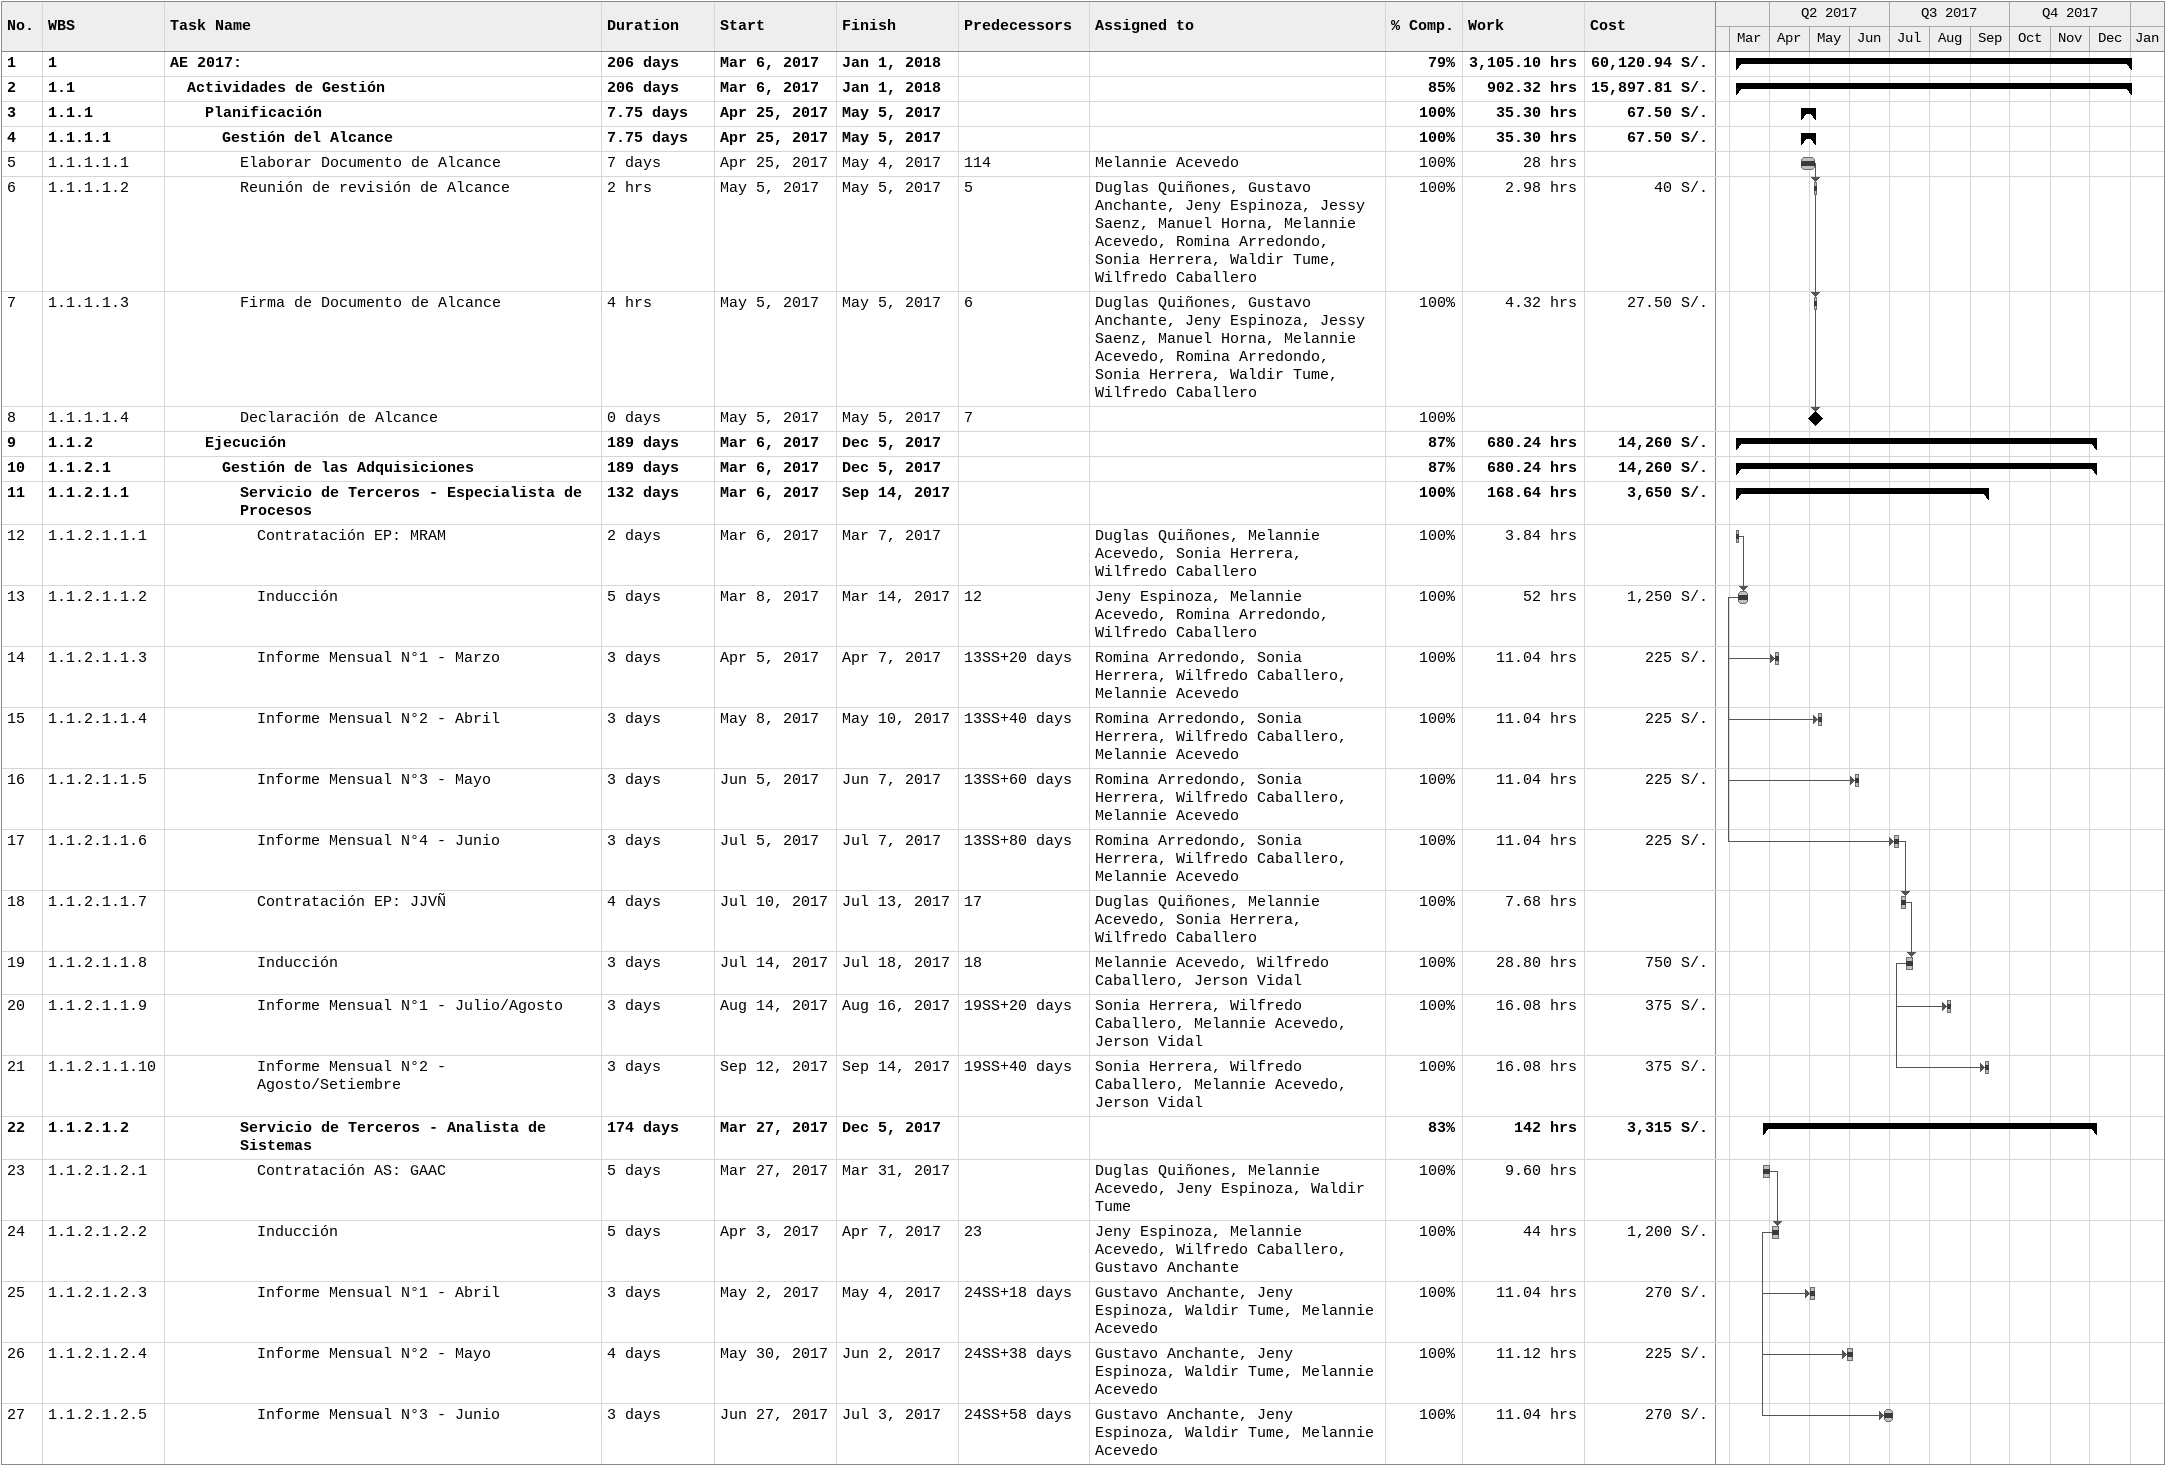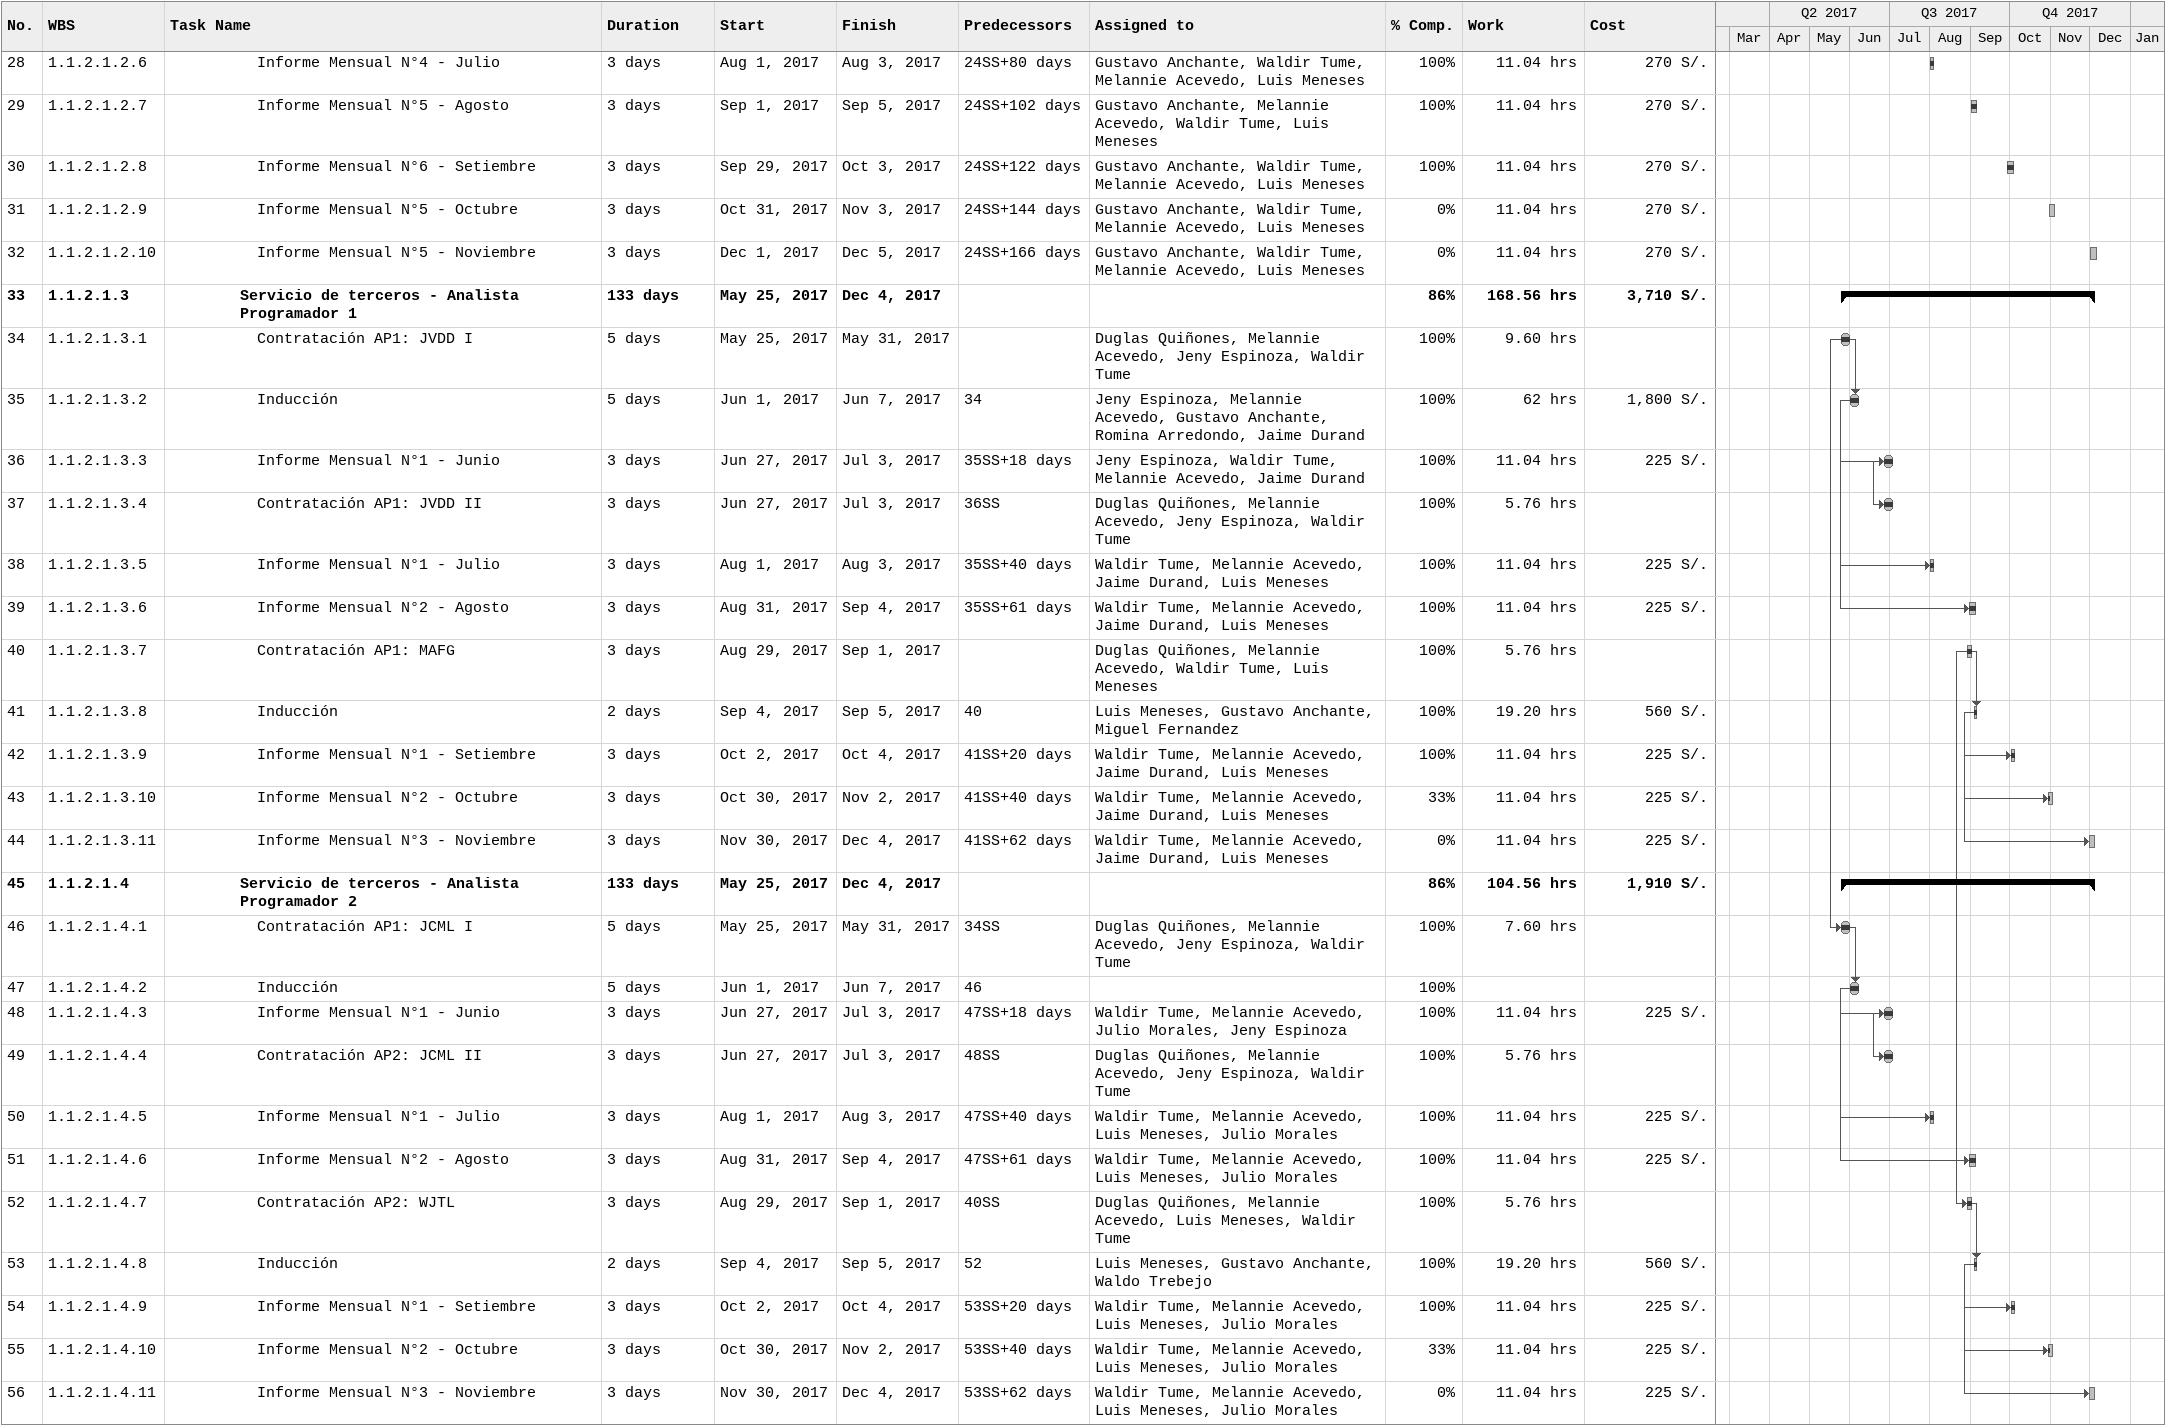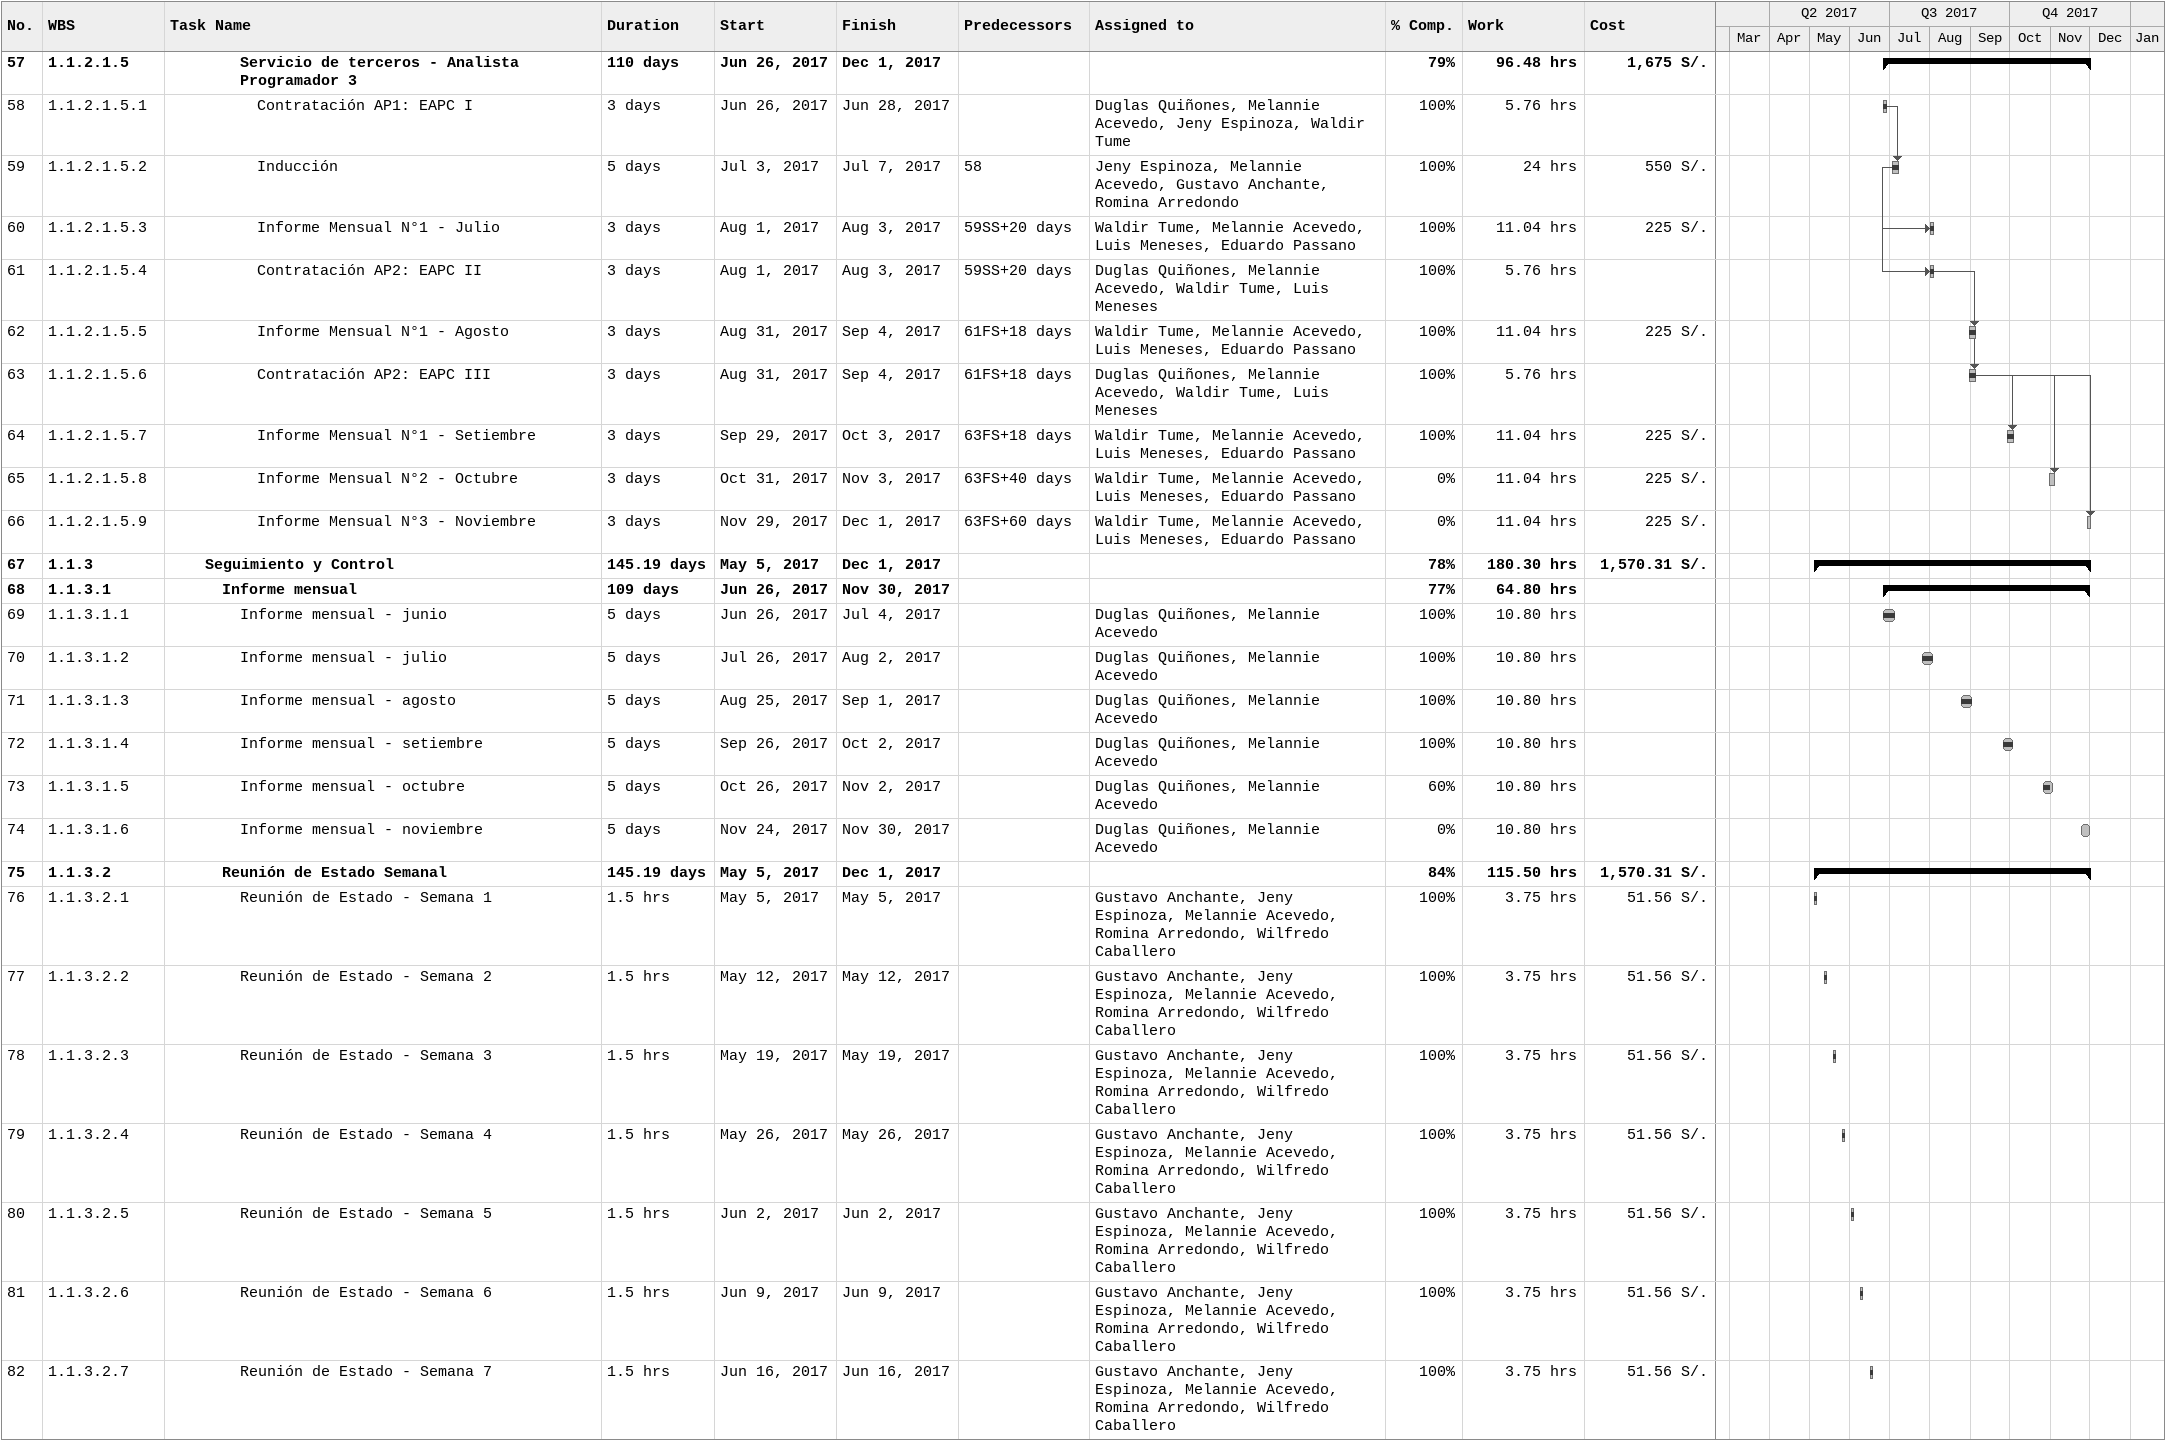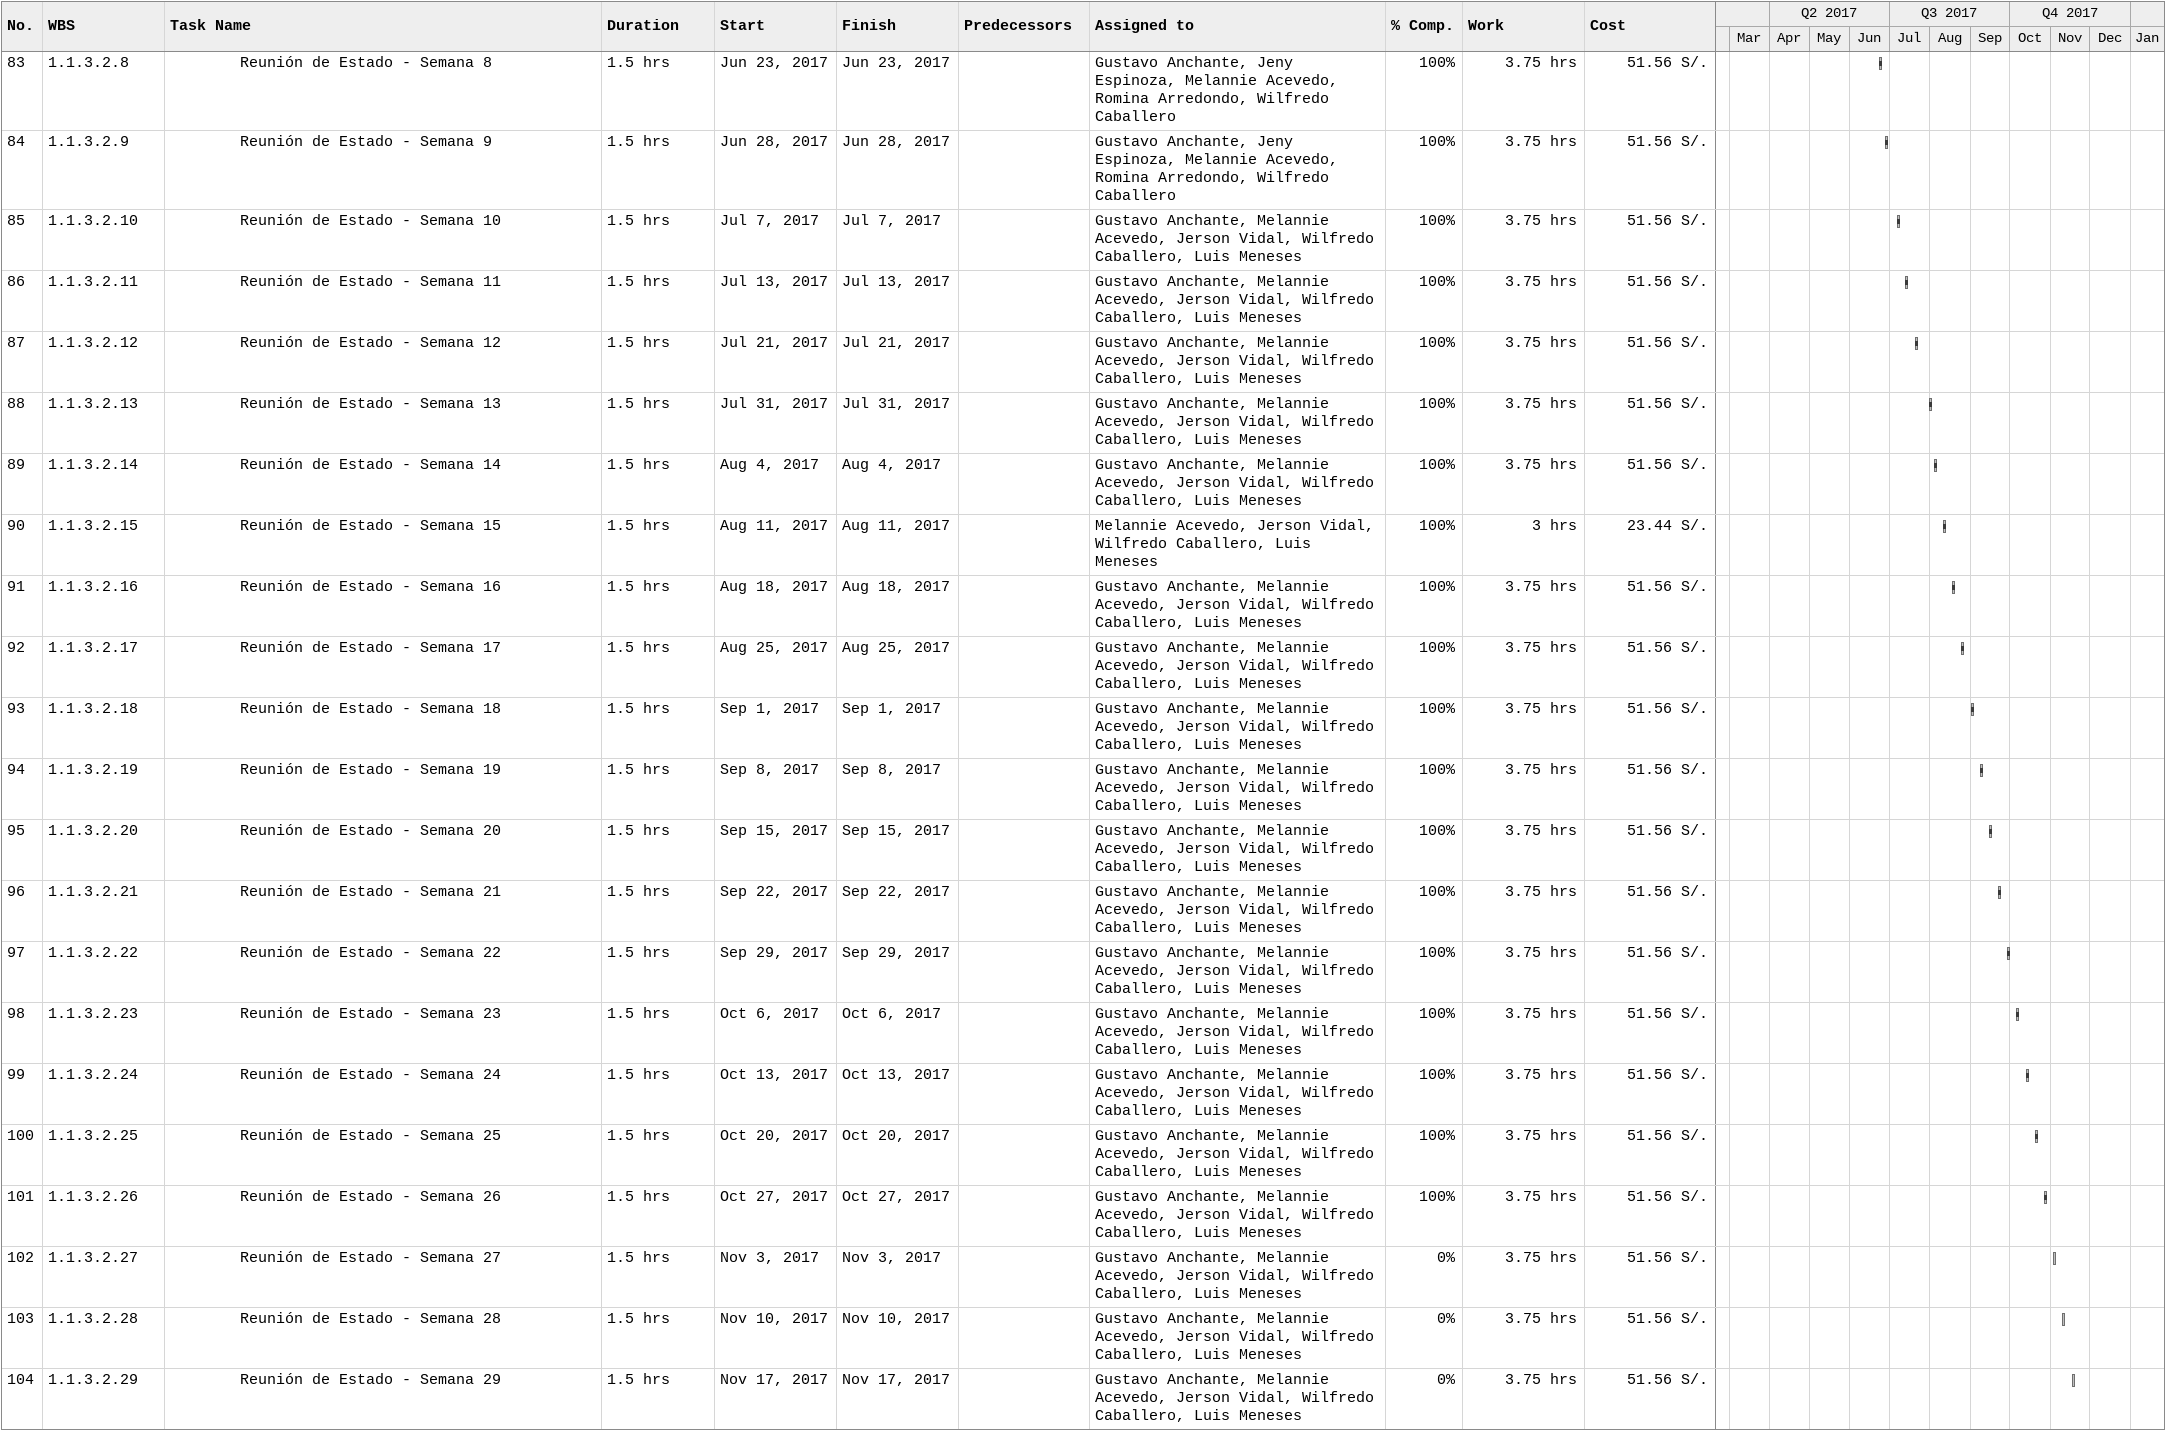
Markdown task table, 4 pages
| ID | WBS | Task | Duration | Start | Finish | Predecessors | Resources | % complete | Work (h) | Cost (S/.) |
|---|---|---|---|---|---|---|---|---|---|---|
| 1 | 1 | **AE 2017:** | 206d | 2017-03-06 | 2018-01-01 |  |  | 79 | 3105.10 | 60120.94 |
| 2 | 1.1 | **Actividades de Gestión** | 206d | 2017-03-06 | 2018-01-01 |  |  | 85 | 902.32 | 15897.81 |
| 3 | 1.1.1 | **Planificación** | 7.75d | 2017-04-25 | 2017-05-05 |  |  | 100 | 35.30 | 67.50 |
| 4 | 1.1.1.1 | **Gestión del Alcance** | 7.75d | 2017-04-25 | 2017-05-05 |  |  | 100 | 35.30 | 67.50 |
| 5 | 1.1.1.1.1 | Elaborar Documento de Alcance | 7d | 2017-04-25 | 2017-05-04 | 114 | Melannie Acevedo | 100 | 28 |  |
| 6 | 1.1.1.1.2 | Reunión de revisión de Alcance | 2h | 2017-05-05 | 2017-05-05 | 5 | Duglas Quiñones, Gustavo Anchante, Jeny Espinoza, Jessy Saenz, Manuel Horna, Melannie Acevedo, Romina Arredondo, Sonia Herrera, Waldir Tume, Wilfredo Caballero | 100 | 2.98 | 40 |
| 7 | 1.1.1.1.3 | Firma de Documento de Alcance | 4h | 2017-05-05 | 2017-05-05 | 6 | Duglas Quiñones, Gustavo Anchante, Jeny Espinoza, Jessy Saenz, Manuel Horna, Melannie Acevedo, Romina Arredondo, Sonia Herrera, Waldir Tume, Wilfredo Caballero | 100 | 4.32 | 27.50 |
| 8 | 1.1.1.1.4 | Declaración de Alcance | 0d | 2017-05-05 | 2017-05-05 | 7 |  | 100 |  |  |
| 9 | 1.1.2 | **Ejecución** | 189d | 2017-03-06 | 2017-12-05 |  |  | 87 | 680.24 | 14260 |
| 10 | 1.1.2.1 | **Gestión de las Adquisiciones** | 189d | 2017-03-06 | 2017-12-05 |  |  | 87 | 680.24 | 14260 |
| 11 | 1.1.2.1.1 | **Servicio de Terceros - Especialista de Procesos** | 132d | 2017-03-06 | 2017-09-14 |  |  | 100 | 168.64 | 3650 |
| 12 | 1.1.2.1.1.1 | Contratación EP: MRAM | 2d | 2017-03-06 | 2017-03-07 |  | Duglas Quiñones, Melannie Acevedo, Sonia Herrera, Wilfredo Caballero | 100 | 3.84 |  |
| 13 | 1.1.2.1.1.2 | Inducción | 5d | 2017-03-08 | 2017-03-14 | 12 | Jeny Espinoza, Melannie Acevedo, Romina Arredondo, Wilfredo Caballero | 100 | 52 | 1250 |
| 14 | 1.1.2.1.1.3 | Informe Mensual N°1 - Marzo | 3d | 2017-04-05 | 2017-04-07 | 13SS+20d | Romina Arredondo, Sonia Herrera, Wilfredo Caballero, Melannie Acevedo | 100 | 11.04 | 225 |
| 15 | 1.1.2.1.1.4 | Informe Mensual N°2 - Abril | 3d | 2017-05-08 | 2017-05-10 | 13SS+40d | Romina Arredondo, Sonia Herrera, Wilfredo Caballero, Melannie Acevedo | 100 | 11.04 | 225 |
| 16 | 1.1.2.1.1.5 | Informe Mensual N°3 - Mayo | 3d | 2017-06-05 | 2017-06-07 | 13SS+60d | Romina Arredondo, Sonia Herrera, Wilfredo Caballero, Melannie Acevedo | 100 | 11.04 | 225 |
| 17 | 1.1.2.1.1.6 | Informe Mensual N°4 - Junio | 3d | 2017-07-05 | 2017-07-07 | 13SS+80d | Romina Arredondo, Sonia Herrera, Wilfredo Caballero, Melannie Acevedo | 100 | 11.04 | 225 |
| 18 | 1.1.2.1.1.7 | Contratación EP: JJVÑ | 4d | 2017-07-10 | 2017-07-13 | 17 | Duglas Quiñones, Melannie Acevedo, Sonia Herrera, Wilfredo Caballero | 100 | 7.68 |  |
| 19 | 1.1.2.1.1.8 | Inducción | 3d | 2017-07-14 | 2017-07-18 | 18 | Melannie Acevedo, Wilfredo Caballero, Jerson Vidal | 100 | 28.80 | 750 |
| 20 | 1.1.2.1.1.9 | Informe Mensual N°1 - Julio/Agosto | 3d | 2017-08-14 | 2017-08-16 | 19SS+20d | Sonia Herrera, Wilfredo Caballero, Melannie Acevedo, Jerson Vidal | 100 | 16.08 | 375 |
| 21 | 1.1.2.1.1.10 | Informe Mensual N°2 - Agosto/Setiembre | 3d | 2017-09-12 | 2017-09-14 | 19SS+40d | Sonia Herrera, Wilfredo Caballero, Melannie Acevedo, Jerson Vidal | 100 | 16.08 | 375 |
| 22 | 1.1.2.1.2 | **Servicio de Terceros - Analista de Sistemas** | 174d | 2017-03-27 | 2017-12-05 |  |  | 83 | 142 | 3315 |
| 23 | 1.1.2.1.2.1 | Contratación AS: GAAC | 5d | 2017-03-27 | 2017-03-31 |  | Duglas Quiñones, Melannie Acevedo, Jeny Espinoza, Waldir Tume | 100 | 9.60 |  |
| 24 | 1.1.2.1.2.2 | Inducción | 5d | 2017-04-03 | 2017-04-07 | 23 | Jeny Espinoza, Melannie Acevedo, Wilfredo Caballero, Gustavo Anchante | 100 | 44 | 1200 |
| 25 | 1.1.2.1.2.3 | Informe Mensual N°1 - Abril | 3d | 2017-05-02 | 2017-05-04 | 24SS+18d | Gustavo Anchante, Jeny Espinoza, Waldir Tume, Melannie Acevedo | 100 | 11.04 | 270 |
| 26 | 1.1.2.1.2.4 | Informe Mensual N°2 - Mayo | 4d | 2017-05-30 | 2017-06-02 | 24SS+38d | Gustavo Anchante, Jeny Espinoza, Waldir Tume, Melannie Acevedo | 100 | 11.12 | 225 |
| 27 | 1.1.2.1.2.5 | Informe Mensual N°3 - Junio | 3d | 2017-06-27 | 2017-07-03 | 24SS+58d | Gustavo Anchante, Jeny Espinoza, Waldir Tume, Melannie Acevedo | 100 | 11.04 | 270 |
| 28 | 1.1.2.1.2.6 | Informe Mensual N°4 - Julio | 3d | 2017-08-01 | 2017-08-03 | 24SS+80d | Gustavo Anchante, Waldir Tume, Melannie Acevedo, Luis Meneses | 100 | 11.04 | 270 |
| 29 | 1.1.2.1.2.7 | Informe Mensual N°5 - Agosto | 3d | 2017-09-01 | 2017-09-05 | 24SS+102d | Gustavo Anchante, Melannie Acevedo, Waldir Tume, Luis Meneses | 100 | 11.04 | 270 |
| 30 | 1.1.2.1.2.8 | Informe Mensual N°6 - Setiembre | 3d | 2017-09-29 | 2017-10-03 | 24SS+122d | Gustavo Anchante, Waldir Tume, Melannie Acevedo, Luis Meneses | 100 | 11.04 | 270 |
| 31 | 1.1.2.1.2.9 | Informe Mensual N°5 - Octubre | 3d | 2017-10-31 | 2017-11-03 | 24SS+144d | Gustavo Anchante, Waldir Tume, Melannie Acevedo, Luis Meneses | 0 | 11.04 | 270 |
| 32 | 1.1.2.1.2.10 | Informe Mensual N°5 - Noviembre | 3d | 2017-12-01 | 2017-12-05 | 24SS+166d | Gustavo Anchante, Waldir Tume, Melannie Acevedo, Luis Meneses | 0 | 11.04 | 270 |
| 33 | 1.1.2.1.3 | **Servicio de terceros - Analista Programador 1** | 133d | 2017-05-25 | 2017-12-04 |  |  | 86 | 168.56 | 3710 |
| 34 | 1.1.2.1.3.1 | Contratación AP1: JVDD I | 5d | 2017-05-25 | 2017-05-31 |  | Duglas Quiñones, Melannie Acevedo, Jeny Espinoza, Waldir Tume | 100 | 9.60 |  |
| 35 | 1.1.2.1.3.2 | Inducción | 5d | 2017-06-01 | 2017-06-07 | 34 | Jeny Espinoza, Melannie Acevedo, Gustavo Anchante, Romina Arredondo, Jaime Durand | 100 | 62 | 1800 |
| 36 | 1.1.2.1.3.3 | Informe Mensual N°1 - Junio | 3d | 2017-06-27 | 2017-07-03 | 35SS+18d | Jeny Espinoza, Waldir Tume, Melannie Acevedo, Jaime Durand | 100 | 11.04 | 225 |
| 37 | 1.1.2.1.3.4 | Contratación AP1: JVDD II | 3d | 2017-06-27 | 2017-07-03 | 36SS | Duglas Quiñones, Melannie Acevedo, Jeny Espinoza, Waldir Tume | 100 | 5.76 |  |
| 38 | 1.1.2.1.3.5 | Informe Mensual N°1 - Julio | 3d | 2017-08-01 | 2017-08-03 | 35SS+40d | Waldir Tume, Melannie Acevedo, Jaime Durand, Luis Meneses | 100 | 11.04 | 225 |
| 39 | 1.1.2.1.3.6 | Informe Mensual N°2 - Agosto | 3d | 2017-08-31 | 2017-09-04 | 35SS+61d | Waldir Tume, Melannie Acevedo, Jaime Durand, Luis Meneses | 100 | 11.04 | 225 |
| 40 | 1.1.2.1.3.7 | Contratación AP1: MAFG | 3d | 2017-08-29 | 2017-09-01 |  | Duglas Quiñones, Melannie Acevedo, Waldir Tume, Luis Meneses | 100 | 5.76 |  |
| 41 | 1.1.2.1.3.8 | Inducción | 2d | 2017-09-04 | 2017-09-05 | 40 | Luis Meneses, Gustavo Anchante, Miguel Fernandez | 100 | 19.20 | 560 |
| 42 | 1.1.2.1.3.9 | Informe Mensual N°1 - Setiembre | 3d | 2017-10-02 | 2017-10-04 | 41SS+20d | Waldir Tume, Melannie Acevedo, Jaime Durand, Luis Meneses | 100 | 11.04 | 225 |
| 43 | 1.1.2.1.3.10 | Informe Mensual N°2 - Octubre | 3d | 2017-10-30 | 2017-11-02 | 41SS+40d | Waldir Tume, Melannie Acevedo, Jaime Durand, Luis Meneses | 33 | 11.04 | 225 |
| 44 | 1.1.2.1.3.11 | Informe Mensual N°3 - Noviembre | 3d | 2017-11-30 | 2017-12-04 | 41SS+62d | Waldir Tume, Melannie Acevedo, Jaime Durand, Luis Meneses | 0 | 11.04 | 225 |
| 45 | 1.1.2.1.4 | **Servicio de terceros - Analista Programador 2** | 133d | 2017-05-25 | 2017-12-04 |  |  | 86 | 104.56 | 1910 |
| 46 | 1.1.2.1.4.1 | Contratación AP1: JCML I | 5d | 2017-05-25 | 2017-05-31 | 34SS | Duglas Quiñones, Melannie Acevedo, Jeny Espinoza, Waldir Tume | 100 | 7.60 |  |
| 47 | 1.1.2.1.4.2 | Inducción | 5d | 2017-06-01 | 2017-06-07 | 46 |  | 100 |  |  |
| 48 | 1.1.2.1.4.3 | Informe Mensual N°1 - Junio | 3d | 2017-06-27 | 2017-07-03 | 47SS+18d | Waldir Tume, Melannie Acevedo, Julio Morales, Jeny Espinoza | 100 | 11.04 | 225 |
| 49 | 1.1.2.1.4.4 | Contratación AP2: JCML II | 3d | 2017-06-27 | 2017-07-03 | 48SS | Duglas Quiñones, Melannie Acevedo, Jeny Espinoza, Waldir Tume | 100 | 5.76 |  |
| 50 | 1.1.2.1.4.5 | Informe Mensual N°1 - Julio | 3d | 2017-08-01 | 2017-08-03 | 47SS+40d | Waldir Tume, Melannie Acevedo, Luis Meneses, Julio Morales | 100 | 11.04 | 225 |
| 51 | 1.1.2.1.4.6 | Informe Mensual N°2 - Agosto | 3d | 2017-08-31 | 2017-09-04 | 47SS+61d | Waldir Tume, Melannie Acevedo, Luis Meneses, Julio Morales | 100 | 11.04 | 225 |
| 52 | 1.1.2.1.4.7 | Contratación AP2: WJTL | 3d | 2017-08-29 | 2017-09-01 | 40SS | Duglas Quiñones, Melannie Acevedo, Luis Meneses, Waldir Tume | 100 | 5.76 |  |
| 53 | 1.1.2.1.4.8 | Inducción | 2d | 2017-09-04 | 2017-09-05 | 52 | Luis Meneses, Gustavo Anchante, Waldo Trebejo | 100 | 19.20 | 560 |
| 54 | 1.1.2.1.4.9 | Informe Mensual N°1 - Setiembre | 3d | 2017-10-02 | 2017-10-04 | 53SS+20d | Waldir Tume, Melannie Acevedo, Luis Meneses, Julio Morales | 100 | 11.04 | 225 |
| 55 | 1.1.2.1.4.10 | Informe Mensual N°2 - Octubre | 3d | 2017-10-30 | 2017-11-02 | 53SS+40d | Waldir Tume, Melannie Acevedo, Luis Meneses, Julio Morales | 33 | 11.04 | 225 |
| 56 | 1.1.2.1.4.11 | Informe Mensual N°3 - Noviembre | 3d | 2017-11-30 | 2017-12-04 | 53SS+62d | Waldir Tume, Melannie Acevedo, Luis Meneses, Julio Morales | 0 | 11.04 | 225 |
| 57 | 1.1.2.1.5 | **Servicio de terceros - Analista Programador 3** | 110d | 2017-06-26 | 2017-12-01 |  |  | 79 | 96.48 | 1675 |
| 58 | 1.1.2.1.5.1 | Contratación AP1: EAPC I | 3d | 2017-06-26 | 2017-06-28 |  | Duglas Quiñones, Melannie Acevedo, Jeny Espinoza, Waldir Tume | 100 | 5.76 |  |
| 59 | 1.1.2.1.5.2 | Inducción | 5d | 2017-07-03 | 2017-07-07 | 58 | Jeny Espinoza, Melannie Acevedo, Gustavo Anchante, Romina Arredondo | 100 | 24 | 550 |
| 60 | 1.1.2.1.5.3 | Informe Mensual N°1 - Julio | 3d | 2017-08-01 | 2017-08-03 | 59SS+20d | Waldir Tume, Melannie Acevedo, Luis Meneses, Eduardo Passano | 100 | 11.04 | 225 |
| 61 | 1.1.2.1.5.4 | Contratación AP2: EAPC II | 3d | 2017-08-01 | 2017-08-03 | 59SS+20d | Duglas Quiñones, Melannie Acevedo, Waldir Tume, Luis Meneses | 100 | 5.76 |  |
| 62 | 1.1.2.1.5.5 | Informe Mensual N°1 - Agosto | 3d | 2017-08-31 | 2017-09-04 | 61FS+18d | Waldir Tume, Melannie Acevedo, Luis Meneses, Eduardo Passano | 100 | 11.04 | 225 |
| 63 | 1.1.2.1.5.6 | Contratación AP2: EAPC III | 3d | 2017-08-31 | 2017-09-04 | 61FS+18d | Duglas Quiñones, Melannie Acevedo, Waldir Tume, Luis Meneses | 100 | 5.76 |  |
| 64 | 1.1.2.1.5.7 | Informe Mensual N°1 - Setiembre | 3d | 2017-09-29 | 2017-10-03 | 63FS+18d | Waldir Tume, Melannie Acevedo, Luis Meneses, Eduardo Passano | 100 | 11.04 | 225 |
| 65 | 1.1.2.1.5.8 | Informe Mensual N°2 - Octubre | 3d | 2017-10-31 | 2017-11-03 | 63FS+40d | Waldir Tume, Melannie Acevedo, Luis Meneses, Eduardo Passano | 0 | 11.04 | 225 |
| 66 | 1.1.2.1.5.9 | Informe Mensual N°3 - Noviembre | 3d | 2017-11-29 | 2017-12-01 | 63FS+60d | Waldir Tume, Melannie Acevedo, Luis Meneses, Eduardo Passano | 0 | 11.04 | 225 |
| 67 | 1.1.3 | **Seguimiento y Control** | 145.19d | 2017-05-05 | 2017-12-01 |  |  | 78 | 180.30 | 1570.31 |
| 68 | 1.1.3.1 | **Informe mensual** | 109d | 2017-06-26 | 2017-11-30 |  |  | 77 | 64.80 |  |
| 69 | 1.1.3.1.1 | Informe mensual - junio | 5d | 2017-06-26 | 2017-07-04 |  | Duglas Quiñones, Melannie Acevedo | 100 | 10.80 |  |
| 70 | 1.1.3.1.2 | Informe mensual - julio | 5d | 2017-07-26 | 2017-08-02 |  | Duglas Quiñones, Melannie Acevedo | 100 | 10.80 |  |
| 71 | 1.1.3.1.3 | Informe mensual - agosto | 5d | 2017-08-25 | 2017-09-01 |  | Duglas Quiñones, Melannie Acevedo | 100 | 10.80 |  |
| 72 | 1.1.3.1.4 | Informe mensual - setiembre | 5d | 2017-09-26 | 2017-10-02 |  | Duglas Quiñones, Melannie Acevedo | 100 | 10.80 |  |
| 73 | 1.1.3.1.5 | Informe mensual - octubre | 5d | 2017-10-26 | 2017-11-02 |  | Duglas Quiñones, Melannie Acevedo | 60 | 10.80 |  |
| 74 | 1.1.3.1.6 | Informe mensual - noviembre | 5d | 2017-11-24 | 2017-11-30 |  | Duglas Quiñones, Melannie Acevedo | 0 | 10.80 |  |
| 75 | 1.1.3.2 | **Reunión de Estado Semanal** | 145.19d | 2017-05-05 | 2017-12-01 |  |  | 84 | 115.50 | 1570.31 |
| 76 | 1.1.3.2.1 | Reunión de Estado - Semana 1 | 1.5h | 2017-05-05 | 2017-05-05 |  | Gustavo Anchante, Jeny Espinoza, Melannie Acevedo, Romina Arredondo, Wilfredo Caballero | 100 | 3.75 | 51.56 |
| 77 | 1.1.3.2.2 | Reunión de Estado - Semana 2 | 1.5h | 2017-05-12 | 2017-05-12 |  | Gustavo Anchante, Jeny Espinoza, Melannie Acevedo, Romina Arredondo, Wilfredo Caballero | 100 | 3.75 | 51.56 |
| 78 | 1.1.3.2.3 | Reunión de Estado - Semana 3 | 1.5h | 2017-05-19 | 2017-05-19 |  | Gustavo Anchante, Jeny Espinoza, Melannie Acevedo, Romina Arredondo, Wilfredo Caballero | 100 | 3.75 | 51.56 |
| 79 | 1.1.3.2.4 | Reunión de Estado - Semana 4 | 1.5h | 2017-05-26 | 2017-05-26 |  | Gustavo Anchante, Jeny Espinoza, Melannie Acevedo, Romina Arredondo, Wilfredo Caballero | 100 | 3.75 | 51.56 |
| 80 | 1.1.3.2.5 | Reunión de Estado - Semana 5 | 1.5h | 2017-06-02 | 2017-06-02 |  | Gustavo Anchante, Jeny Espinoza, Melannie Acevedo, Romina Arredondo, Wilfredo Caballero | 100 | 3.75 | 51.56 |
| 81 | 1.1.3.2.6 | Reunión de Estado - Semana 6 | 1.5h | 2017-06-09 | 2017-06-09 |  | Gustavo Anchante, Jeny Espinoza, Melannie Acevedo, Romina Arredondo, Wilfredo Caballero | 100 | 3.75 | 51.56 |
| 82 | 1.1.3.2.7 | Reunión de Estado - Semana 7 | 1.5h | 2017-06-16 | 2017-06-16 |  | Gustavo Anchante, Jeny Espinoza, Melannie Acevedo, Romina Arredondo, Wilfredo Caballero | 100 | 3.75 | 51.56 |
| 83 | 1.1.3.2.8 | Reunión de Estado - Semana 8 | 1.5h | 2017-06-23 | 2017-06-23 |  | Gustavo Anchante, Jeny Espinoza, Melannie Acevedo, Romina Arredondo, Wilfredo Caballero | 100 | 3.75 | 51.56 |
| 84 | 1.1.3.2.9 | Reunión de Estado - Semana 9 | 1.5h | 2017-06-28 | 2017-06-28 |  | Gustavo Anchante, Jeny Espinoza, Melannie Acevedo, Romina Arredondo, Wilfredo Caballero | 100 | 3.75 | 51.56 |
| 85 | 1.1.3.2.10 | Reunión de Estado - Semana 10 | 1.5h | 2017-07-07 | 2017-07-07 |  | Gustavo Anchante, Melannie Acevedo, Jerson Vidal, Wilfredo Caballero, Luis Meneses | 100 | 3.75 | 51.56 |
| 86 | 1.1.3.2.11 | Reunión de Estado - Semana 11 | 1.5h | 2017-07-13 | 2017-07-13 |  | Gustavo Anchante, Melannie Acevedo, Jerson Vidal, Wilfredo Caballero, Luis Meneses | 100 | 3.75 | 51.56 |
| 87 | 1.1.3.2.12 | Reunión de Estado - Semana 12 | 1.5h | 2017-07-21 | 2017-07-21 |  | Gustavo Anchante, Melannie Acevedo, Jerson Vidal, Wilfredo Caballero, Luis Meneses | 100 | 3.75 | 51.56 |
| 88 | 1.1.3.2.13 | Reunión de Estado - Semana 13 | 1.5h | 2017-07-31 | 2017-07-31 |  | Gustavo Anchante, Melannie Acevedo, Jerson Vidal, Wilfredo Caballero, Luis Meneses | 100 | 3.75 | 51.56 |
| 89 | 1.1.3.2.14 | Reunión de Estado - Semana 14 | 1.5h | 2017-08-04 | 2017-08-04 |  | Gustavo Anchante, Melannie Acevedo, Jerson Vidal, Wilfredo Caballero, Luis Meneses | 100 | 3.75 | 51.56 |
| 90 | 1.1.3.2.15 | Reunión de Estado - Semana 15 | 1.5h | 2017-08-11 | 2017-08-11 |  | Melannie Acevedo, Jerson Vidal, Wilfredo Caballero, Luis Meneses | 100 | 3 | 23.44 |
| 91 | 1.1.3.2.16 | Reunión de Estado - Semana 16 | 1.5h | 2017-08-18 | 2017-08-18 |  | Gustavo Anchante, Melannie Acevedo, Jerson Vidal, Wilfredo Caballero, Luis Meneses | 100 | 3.75 | 51.56 |
| 92 | 1.1.3.2.17 | Reunión de Estado - Semana 17 | 1.5h | 2017-08-25 | 2017-08-25 |  | Gustavo Anchante, Melannie Acevedo, Jerson Vidal, Wilfredo Caballero, Luis Meneses | 100 | 3.75 | 51.56 |
| 93 | 1.1.3.2.18 | Reunión de Estado - Semana 18 | 1.5h | 2017-09-01 | 2017-09-01 |  | Gustavo Anchante, Melannie Acevedo, Jerson Vidal, Wilfredo Caballero, Luis Meneses | 100 | 3.75 | 51.56 |
| 94 | 1.1.3.2.19 | Reunión de Estado - Semana 19 | 1.5h | 2017-09-08 | 2017-09-08 |  | Gustavo Anchante, Melannie Acevedo, Jerson Vidal, Wilfredo Caballero, Luis Meneses | 100 | 3.75 | 51.56 |
| 95 | 1.1.3.2.20 | Reunión de Estado - Semana 20 | 1.5h | 2017-09-15 | 2017-09-15 |  | Gustavo Anchante, Melannie Acevedo, Jerson Vidal, Wilfredo Caballero, Luis Meneses | 100 | 3.75 | 51.56 |
| 96 | 1.1.3.2.21 | Reunión de Estado - Semana 21 | 1.5h | 2017-09-22 | 2017-09-22 |  | Gustavo Anchante, Melannie Acevedo, Jerson Vidal, Wilfredo Caballero, Luis Meneses | 100 | 3.75 | 51.56 |
| 97 | 1.1.3.2.22 | Reunión de Estado - Semana 22 | 1.5h | 2017-09-29 | 2017-09-29 |  | Gustavo Anchante, Melannie Acevedo, Jerson Vidal, Wilfredo Caballero, Luis Meneses | 100 | 3.75 | 51.56 |
| 98 | 1.1.3.2.23 | Reunión de Estado - Semana 23 | 1.5h | 2017-10-06 | 2017-10-06 |  | Gustavo Anchante, Melannie Acevedo, Jerson Vidal, Wilfredo Caballero, Luis Meneses | 100 | 3.75 | 51.56 |
| 99 | 1.1.3.2.24 | Reunión de Estado - Semana 24 | 1.5h | 2017-10-13 | 2017-10-13 |  | Gustavo Anchante, Melannie Acevedo, Jerson Vidal, Wilfredo Caballero, Luis Meneses | 100 | 3.75 | 51.56 |
| 100 | 1.1.3.2.25 | Reunión de Estado - Semana 25 | 1.5h | 2017-10-20 | 2017-10-20 |  | Gustavo Anchante, Melannie Acevedo, Jerson Vidal, Wilfredo Caballero, Luis Meneses | 100 | 3.75 | 51.56 |
| 101 | 1.1.3.2.26 | Reunión de Estado - Semana 26 | 1.5h | 2017-10-27 | 2017-10-27 |  | Gustavo Anchante, Melannie Acevedo, Jerson Vidal, Wilfredo Caballero, Luis Meneses | 100 | 3.75 | 51.56 |
| 102 | 1.1.3.2.27 | Reunión de Estado - Semana 27 | 1.5h | 2017-11-03 | 2017-11-03 |  | Gustavo Anchante, Melannie Acevedo, Jerson Vidal, Wilfredo Caballero, Luis Meneses | 0 | 3.75 | 51.56 |
| 103 | 1.1.3.2.28 | Reunión de Estado - Semana 28 | 1.5h | 2017-11-10 | 2017-11-10 |  | Gustavo Anchante, Melannie Acevedo, Jerson Vidal, Wilfredo Caballero, Luis Meneses | 0 | 3.75 | 51.56 |
| 104 | 1.1.3.2.29 | Reunión de Estado - Semana 29 | 1.5h | 2017-11-17 | 2017-11-17 |  | Gustavo Anchante, Melannie Acevedo, Jerson Vidal, Wilfredo Caballero, Luis Meneses | 0 | 3.75 | 51.56 |
